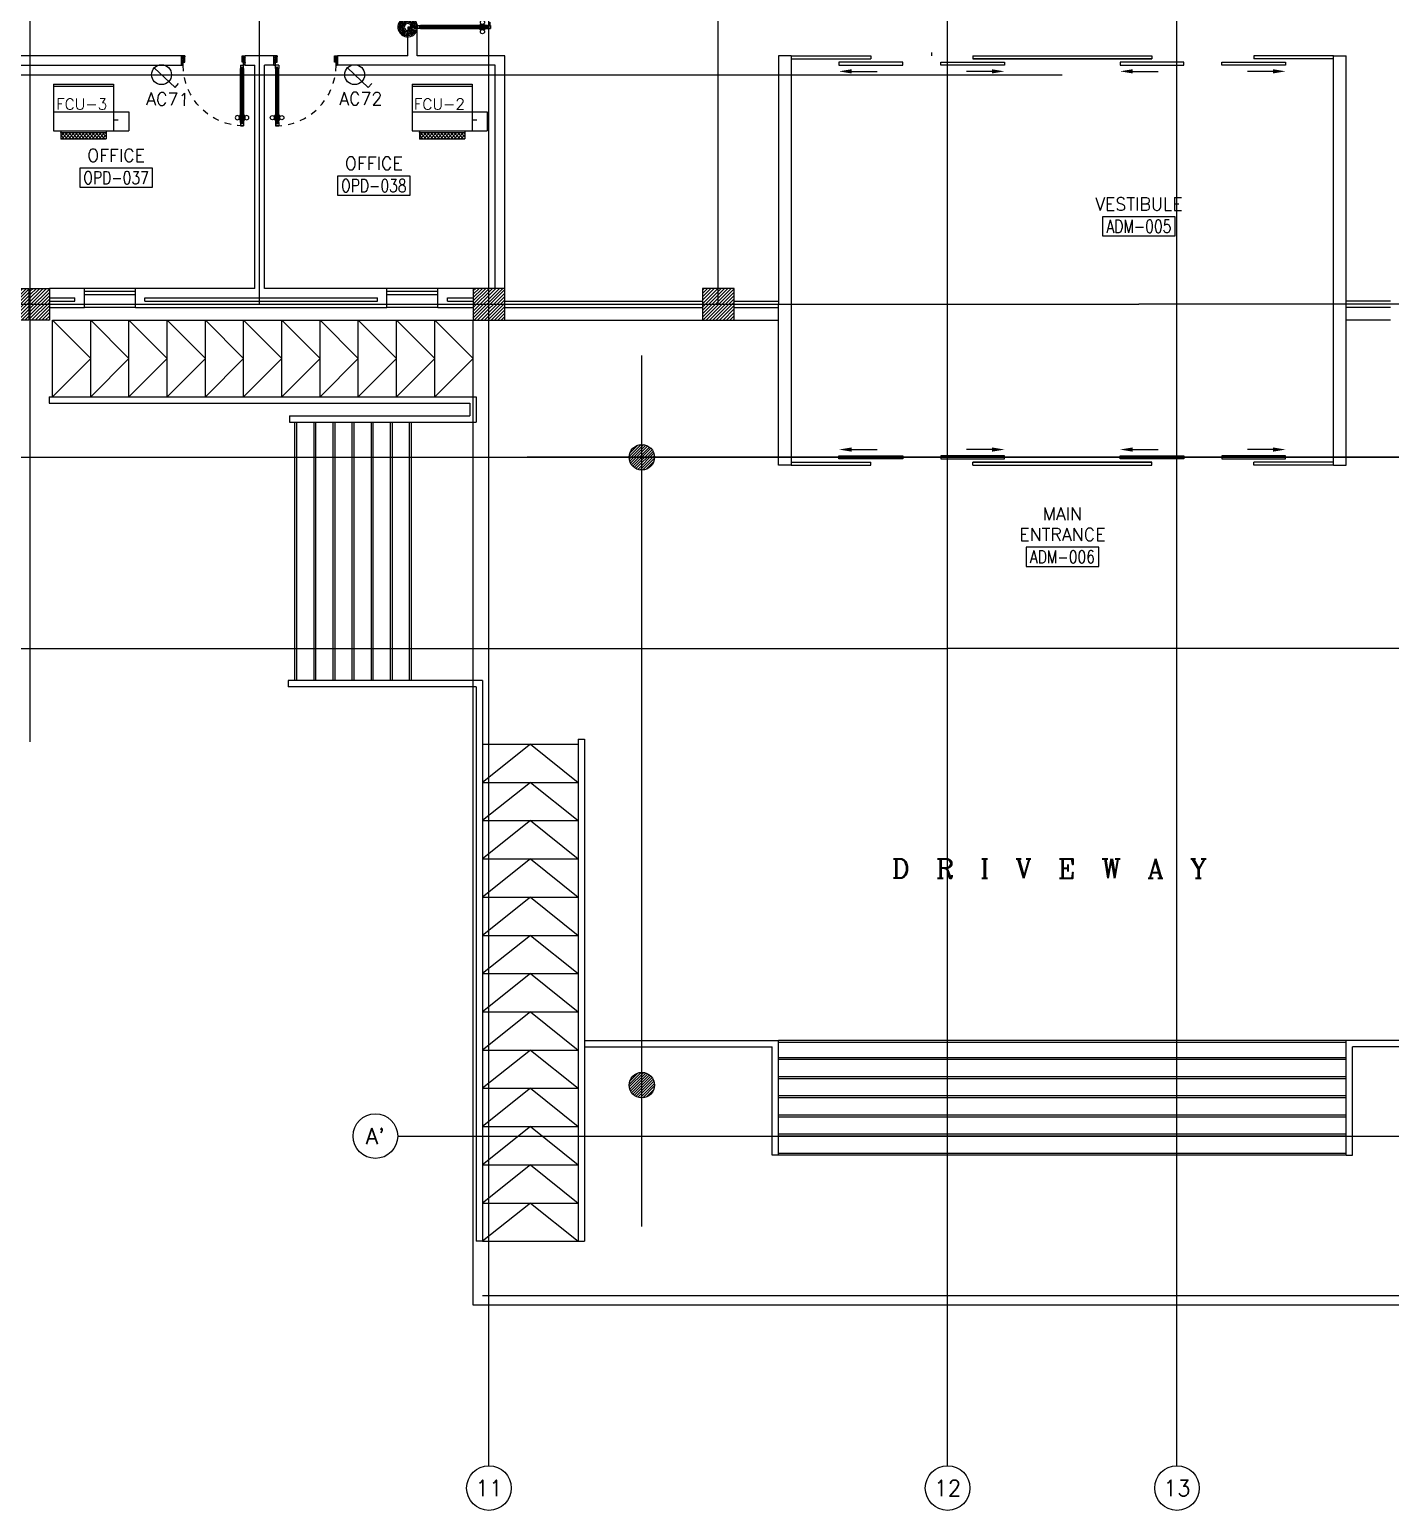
# Model space of a CAD drawing. Extents: x 417819.9 to 417911.9, y 43448 to 43539.2.
# Drawn here: x 417873.49 to 417894.85, y 43447.95 to 43471.18 of the extents above; entities that cross this region are included whole.
import ezdxf
from ezdxf.enums import TextEntityAlignment as Align

# ---------------------------------------------------------------- set-up
doc = ezdxf.new("R2010")
doc.units = 0
doc.header["$MEASUREMENT"] = 0
doc.linetypes.add('HIDDEN', pattern=[0.375, 0.25, -0.125])
doc.layers.get('0').update_dxf_attribs({"color": 11, "linetype": 'CONTINUOUS'})
for name, color, linetype in [('AX-CR', 11, 'CONTINUOUS'), ('AX-TXT', 11, 'CONTINUOUS'), ('COL', 11, 'CONTINUOUS'), ('DOOR', 11, 'CONTINUOUS'), ('E-SOCKETS', 4, 'CONTINUOUS'), ('FCU', 6, 'CONTINUOUS'), ('HAT', 11, 'CONTINUOUS'), ('RM-BOX', 11, 'CONTINUOUS'), ('RM-NAME', 11, 'CONTINUOUS'), ('RM-NO', 11, 'CONTINUOUS'), ('SCD', 2, 'CONTINUOUS'), ('SHAFT', 11, 'CONTINUOUS')]:
    doc.layers.add(name, color=color, linetype=linetype)
doc.styles.add('ROMANC', font='romanc', dxfattribs={"height": 0.1})
doc.styles.add('ROMANS', font='ROMANS.shx', dxfattribs={"width": 0.6})

# ---------------------------------------------------------------- blocks, each defined once
blk = doc.blocks.new('COL50')
at = {"layer": 'COL'}
blk.add_lwpolyline([(-250, 250), (-250, -250), (250, -250), (250, 250)], close=True, dxfattribs=at)
blk = doc.blocks.new('*X59')
at = {"color": 0}
for p, q in [((193089, 10708), (193542, 11161)), ((193089, 10761), (193488, 11161)), ((193089, 10814), (193435, 11161)), ((193089, 10867), (193382, 11161)), ((193089, 10920), (193329, 11161)), ((193089, 10973), (193276, 11161)), ((193089, 11026), (193223, 11161)), ((193089, 11079), (193170, 11161)), ((193089, 11132), (193117, 11161)), ((193095, 10661), (193589, 11155)), ((193148, 10661), (193589, 11102)), ((193201, 10661), (193589, 11049)), ((193254, 10661), (193589, 10996)), ((193307, 10661), (193589, 10943)), ((193360, 10661), (193589, 10890)), ((193413, 10661), (193589, 10837)), ((193466, 10661), (193589, 10784)), ((193519, 10661), (193589, 10731)), ((193572, 10661), (193589, 10678))]:
    blk.add_line(p, q, dxfattribs=at)
blk = doc.blocks.new('RM1')
at = {"layer": 'RM-BOX'}
blk.add_lwpolyline([(570, -200), (-570, -200), (-570, -500), (570, -500)], close=True, dxfattribs=at)
at = {"layer": 'RM-NAME', "style": 'ROMANS'}
for tag, p in [('ROOMNAME1', (0, 324)), ('ROOMNAME2', (0, 0))]:
    blk.add_attdef(tag, text='', height=200, dxfattribs=at).set_placement(p, align=Align.MIDDLE)
at = {"layer": 'RM-NO', "style": 'ROMANS', "width": 0.8}
blk.add_attdef('ROOMNO', text='', height=200, dxfattribs=at).set_placement((0, -350), align=Align.MIDDLE)
blk = doc.blocks.new('*X125')
at = {"color": 0}
for p, q in [((73379, 10694), (73846, 11161)), ((73379, 10747), (73793, 11161)), ((73379, 10800), (73740, 11161)), ((73379, 10853), (73687, 11161)), ((73379, 10906), (73634, 11161)), ((73379, 10959), (73581, 11161)), ((73379, 11012), (73528, 11161)), ((73379, 11065), (73475, 11161)), ((73379, 11118), (73422, 11161)), ((73399, 10661), (73879, 11141)), ((73452, 10661), (73879, 11088)), ((73505, 10661), (73879, 11035)), ((73558, 10661), (73879, 10982)), ((73611, 10661), (73879, 10929)), ((73664, 10661), (73879, 10876)), ((73717, 10661), (73879, 10823)), ((73770, 10661), (73879, 10770)), ((73823, 10661), (73879, 10717)), ((73876, 10661), (73879, 10664))]:
    blk.add_line(p, q, dxfattribs=at)
blk = doc.blocks.new('DOOR100')
at = {"layer": 'DOOR', "color": 7, "linetype": 'ByBlock'}
for p, q in [((-91, 1205), (-91, 1140)), ((-82, 1205), (-91, 1205)), ((-82, 1128), (-82, 1218)), ((-75, 1218), (-82, 1218)), ((-82, 1205), (-82, 1140)), ((-75, 1250), (-75, 1300)), ((-75, 1300), (-25, 1300)), ((-25, 1300), (-75, 1300)), ((-58, 1250), (-75, 1250)), ((-58, 1250), (-58, 1270)), ((-42, 1270), (-58, 1270)), ((-42, 1250), (-42, 1270)), ((-25, 1250), (-42, 1250)), ((-25, 1250), (-25, 1300)), ((-25, 1218), (-18, 1218)), ((-18, 1128), (-18, 1218)), ((-18, 1205), (-18, 1140)), ((-18, 1205), (-9, 1205)), ((-9, 1205), (-9, 1140)), ((-82, 1140), (-91, 1140)), ((-75, 1128), (-82, 1128)), ((-25, 1128), (-18, 1128)), ((-18, 1140), (-9, 1140)), ((-1200, 0), (-1200, 150)), ((-1200, 150), (-1175, 150)), ((-1200, 150), (-1200, 0)), ((-1150, 0), (-1200, 114)), ((-1150, 0), (-1200, 40)), ((-1150, 0), (-1200, 0)), ((-1175, 150), (-1175, 100)), ((-1175, 100), (-1150, 100)), ((-1150, 0), (-1163, 100)), ((-1150, 100), (-1150, 0)), ((-75, 200), (-58, 200)), ((-75, 150), (-75, 200)), ((-75, 150), (-25, 150)), ((-58, 200), (-58, 180)), ((-58, 180), (-42, 180)), ((-50, 0), (0, 114)), ((-50, 100), (-50, 0)), ((-50, 0), (-37, 100)), ((-25, 100), (-50, 100)), ((-50, 0), (0, 40)), ((-50, 0), (0, 0)), ((-42, 200), (-25, 200)), ((-42, 180), (-42, 200)), ((-25, 200), (-25, 150)), ((0, 150), (-25, 150)), ((-25, 150), (-25, 100)), ((0, 0), (0, 150)), ((0, 150), (0, 0))]:
    blk.add_line(p, q, dxfattribs=at)
at = {"layer": 'DOOR', "linetype": 'ByBlock'}
for p, q in [((-75, 1250), (-75, 200)), ((-58, 200), (-58, 1250)), ((-42, 200), (-42, 1250)), ((-25, 200), (-25, 1250))]:
    blk.add_line(p, q, dxfattribs=at)
at = {"layer": 'DOOR', "color": 7, "linetype": 'ByBlock'}
for centre in [(-124, 1173), (24, 1173)]:
    blk.add_circle(centre, 32.4, dxfattribs=at)
at = {"layer": 'DOOR', "linetype": 'HIDDEN', "ltscale": 0.5}
blk.add_arc((-25, 150), 1150, 90, 180, dxfattribs=at)
at = {"layer": 'DOOR', "color": 7, "linetype": 'ByBlock'}
for centre, radius, start, end in [((-1150, 0), 154, 103.7142, 108.8947), ((-1150, 0), 134, 100.72, 111.8402), ((-1150, 0), 94.4, 90, 121.9818), ((-1150, 0), 74.4, 90, 132.2236), ((-1150, 0), 54.4, 90, 156.7926), ((-1150, 0), 34.4, 90, 180), ((-1150, 0), 14.4, 90, 180), ((-50, 0), 94.4, 58.0182, 90), ((-50, 0), 74.4, 47.7764, 90), ((-50, 0), 54.4, 23.2074, 90), ((-50, 0), 34.4, 0, 90), ((-50, 0), 14.4, 0, 90), ((-50, 0), 134, 68.1598, 79.28), ((-50, 0), 114, 64.0838, 77.3774), ((-50, 0), 154, 71.1053, 76.2858)]:
    blk.add_arc(centre, radius, start, end, dxfattribs=at)
blk = doc.blocks.new('A$C49F1192B')
at = {"layer": 'DOOR', "color": 0, "linetype": 'ByBlock', "xscale": -1, "rotation": 270}
blk.add_blockref('DOOR100', (0, 1200), dxfattribs=at)
blk = doc.blocks.new('AXU')
at = {"layer": 'AX-CR'}
blk.add_circle((0, 350), 350, dxfattribs=at)
at = {"layer": 'AX-TXT', "style": 'ROMANS'}
blk.add_attdef('AX', text='', height=250, dxfattribs=at).set_placement((0, 350), align=Align.MIDDLE)
blk = doc.blocks.new('AXL')
at = {"layer": 'AX-CR'}
blk.add_circle((-350, 0), 350, dxfattribs=at)
at = {"layer": 'AX-TXT', "style": 'ROMANS'}
blk.add_attdef('AX', text='', height=250, dxfattribs=at).set_placement((-350, 0), align=Align.MIDDLE)
blk = doc.blocks.new('C-300')
at = {"layer": 'HAT', "linetype": 'ByBlock', "ltscale": 0.3}
h = blk.add_hatch(dxfattribs=at)
h.set_pattern_fill('ANSI31', color=8, scale=300, style=0)
h.set_pattern_definition([(45, (-258496.182, -82361.005), (-26.5165043, 26.5165043), [])])
h.paths.add_polyline_path([(300, 500), (0, 500), (0, 250), (300, 250)])
h.paths.add_polyline_path([(300, 250), (0, 250), (0, 0), (300, 0)])
at = {"layer": 'COL'}
blk.add_lwpolyline([(0, 500), (300, 500), (300, 0), (0, 0)], close=True, dxfattribs=at)
blk = doc.blocks.new('C-300A')
at = {"layer": 'SHAFT', "color": 6, "linetype": 'ByBlock', "ltscale": 0.3}
for p in [(-300, 0), (20, 0)]:
    blk.add_blockref('C-300', p, dxfattribs=at)
blk = doc.blocks.new('DOOR1000')
at = {"layer": 'DOOR', "color": 7, "linetype": 'ByBlock'}
for p, q in [((-150, 0), (0, 0)), ((-150, 0), (-150, -25)), ((0, -50), (-114, 0)), ((0, -50), (-40, 0)), ((0, -50), (0, 0)), ((-1100, -25), (-1100, -75)), ((-1100, -75), (-1100, -25)), ((-1050, -25), (-1100, -25)), ((-1050, -75), (-1100, -75)), ((-1070, -42), (-1070, -58)), ((-1050, -42), (-1070, -42)), ((-1050, -58), (-1070, -58)), ((-1050, -25), (-1050, -42)), ((-1050, -58), (-1050, -75)), ((-1018, -25), (-1018, -18)), ((-928, -18), (-1018, -18)), ((-1018, -75), (-1018, -82)), ((-928, -82), (-1018, -82)), ((-1005, -18), (-1005, -9)), ((-1005, -9), (-940, -9)), ((-1005, -18), (-940, -18)), ((-1005, -82), (-1005, -91)), ((-1005, -82), (-940, -82)), ((-1005, -91), (-940, -91)), ((-940, -18), (-940, -9)), ((-940, -82), (-940, -91)), ((-928, -25), (-928, -18)), ((-928, -75), (-928, -82)), ((-200, -25), (-150, -25)), ((-200, -42), (-200, -25)), ((-180, -42), (-200, -42)), ((-200, -58), (-180, -58)), ((-200, -75), (-200, -58)), ((-150, -75), (-200, -75)), ((-180, -58), (-180, -42)), ((-150, -25), (-100, -25)), ((-150, -75), (-150, -25)), ((-100, -25), (-100, -50)), ((0, -50), (-100, -37)), ((-100, -50), (0, -50)), ((-150, -975), (-100, -975)), ((-150, -1000), (-150, -975)), ((-150, -1000), (0, -1000)), ((0, -1000), (-150, -1000)), ((0, -950), (-114, -1000)), ((-100, -975), (-100, -950)), ((0, -950), (-100, -963)), ((-100, -950), (0, -950)), ((0, -950), (-40, -1000)), ((0, -950), (0, -1000))]:
    blk.add_line(p, q, dxfattribs=at)
at = {"layer": 'DOOR', "linetype": 'ByBlock'}
for p, q in [((-200, -25), (-1050, -25)), ((-200, -42), (-1050, -42)), ((-200, -58), (-1050, -58)), ((-1050, -75), (-200, -75))]:
    blk.add_line(p, q, dxfattribs=at)
at = {"layer": 'DOOR', "color": 7, "linetype": 'ByBlock'}
for centre in [(-973, 24), (-973, -124)]:
    blk.add_circle(centre, 32.4, dxfattribs=at)
for centre, radius, start, end in [((0, -50), 154, 161.1053, 166.2858), ((0, -50), 94.4, 148.0182, 180), ((0, -50), 134, 158.1598, 169.28), ((0, -50), 114, 154.0838, 167.3774), ((0, -50), 74.4, 137.7764, 180), ((0, -50), 54.4, 113.2074, 180), ((0, -50), 34.4, 90, 180), ((0, -50), 14.4, 90, 180), ((0, -950), 154, 193.7142, 198.8947), ((0, -950), 134, 190.72, 201.8402), ((0, -950), 94.4, 180, 211.9818), ((0, -950), 74.4, 180, 222.2236), ((0, -950), 54.4, 180, 246.7926), ((0, -950), 34.4, 180, 270), ((0, -950), 14.4, 180, 270)]:
    blk.add_arc(centre, radius, start, end, dxfattribs=at)
at = {"layer": 'DOOR', "linetype": 'HIDDEN', "ltscale": 0.5}
blk.add_arc((-150, -25), 950, 180, 270, dxfattribs=at)
blk = doc.blocks.new('*X198')
at = {"color": 0}
for p, q in [((23912, -1650), (23966, -1596)), ((23912, -1597), (23913, -1596)), ((23919, -1696), (24019, -1596)), ((24023, -1696), (23923, -1596)), ((23972, -1696), (24072, -1596)), ((24076, -1696), (23976, -1596)), ((24025, -1696), (24125, -1596)), ((24129, -1696), (24029, -1596)), ((24078, -1696), (24178, -1596)), ((24182, -1696), (24082, -1596)), ((24131, -1696), (24231, -1596)), ((24235, -1696), (24135, -1596)), ((24184, -1696), (24284, -1596)), ((24288, -1696), (24188, -1596)), ((24237, -1696), (24337, -1596)), ((24341, -1696), (24241, -1596)), ((24290, -1696), (24390, -1596)), ((24394, -1696), (24294, -1596)), ((24343, -1696), (24443, -1596)), ((24447, -1696), (24347, -1596)), ((24396, -1696), (24496, -1596)), ((24500, -1696), (24400, -1596)), ((24449, -1696), (24549, -1596)), ((24553, -1696), (24453, -1596)), ((24502, -1696), (24602, -1596)), ((24606, -1696), (24506, -1596)), ((24624, -1660), (24559, -1596)), ((24624, -1607), (24612, -1596)), ((23970, -1696), (23912, -1638)), ((23917, -1696), (23912, -1691)), ((24555, -1696), (24624, -1628)), ((24608, -1696), (24624, -1681))]:
    blk.add_line(p, q, dxfattribs=at)
blk = doc.blocks.new('WAP12')
at = {"color": 6}
for p, q in [((-559, 529), (381, 529)), ((-559, 529), (-559, -208)), ((381, 529), (381, -208)), ((-559, 92), (381, 92)), ((-559, -208), (381, -208))]:
    blk.add_line(p, q, dxfattribs=at)
at = {"color": 2}
for p, q in [((-559, 497), (381, 497)), ((381, 92), (619, 92)), ((619, 92), (619, -208)), ((-445, -208), (-445, -333)), ((267, -208), (267, -333)), ((381, -208), (619, -208)), ((-445, -233), (267, -233)), ((-445, -333), (267, -333))]:
    blk.add_line(p, q, dxfattribs=at)
at = {"color": 7}
blk.add_line((381, -34), (455, -34), dxfattribs=at)
at = {"color": 2}
blk.add_blockref('*X198', (-24357, 1362), dxfattribs=at)

msp = doc.modelspace()

# ---------------------------------------------------------------- hatches: boundary and pattern name
at = {"layer": 'RM-NAME'}
h = msp.add_hatch(dxfattribs=at)
h.set_pattern_fill('ANSI31', color=256, scale=0.24, style=0)
h.set_pattern_definition([(45, (417834.10438, 43429.566767), (-0.021213203, 0.021213203), [])])
h.paths.add_polyline_path([(417882.8966, 43464.4743), (417883.0966, 43464.4743), (417883.0966, 43464.6743, 0.4142136)])
h.paths.add_polyline_path([(417883.0966, 43464.6743), (417883.0966, 43464.4743), (417883.2966, 43464.4743, 0.4142136)])
h.paths.add_polyline_path([(417883.2966, 43464.4743), (417883.0966, 43464.4743), (417883.0966, 43464.2743, 0.4142136)])
h.paths.add_polyline_path([(417883.0966, 43464.4743), (417882.8966, 43464.4743, 0.4142136), (417883.0966, 43464.2743)])
h = msp.add_hatch(dxfattribs=at)
h.set_pattern_fill('ANSI31', color=256, scale=0.24, style=0)
h.set_pattern_definition([(45, (417834.10438, 43419.716767), (-0.021213203, 0.021213203), [])])
h.paths.add_polyline_path([(417882.8966, 43454.6243), (417883.0966, 43454.6243), (417883.0966, 43454.8243, 0.4142136)])
h.paths.add_polyline_path([(417883.0966, 43454.8243), (417883.0966, 43454.6243), (417883.2966, 43454.6243, 0.4142136)])
h.paths.add_polyline_path([(417883.2966, 43454.6243), (417883.0966, 43454.6243), (417883.0966, 43454.4243, 0.4142136)])
h.paths.add_polyline_path([(417883.0966, 43454.6243), (417882.8966, 43454.6243, 0.4142136), (417883.0966, 43454.4243)])

# ---------------------------------------------------------------- linework, layer by layer
at = {"layer": 'E-SOCKETS'}
for p, q in [((417875.4427, 43470.5828), (417875.7706, 43470.2776)), ((417878.4745, 43470.5827), (417878.8023, 43470.2775)), ((417875.7706, 43470.2776), (417875.8251, 43470.3361)), ((417878.8023, 43470.2775), (417878.8568, 43470.336))]:
    msp.add_line(p, q, dxfattribs=at)
for centre in [(417875.5571, 43470.4763), (417878.5888, 43470.4762)]:
    msp.add_circle(centre, 0.1562, dxfattribs=at)
at = {"layer": 'RM-NAME'}
for p, q in [((417880.6966, 43448.6529), (417880.6966, 43538.4875)), ((417887.8966, 43448.6529), (417887.8966, 43538.4875)), ((417891.4966, 43448.6529), (417891.4966, 43538.4875)), ((417873.4966, 43460.01), (417873.4966, 43538.1375)), ((417877.0966, 43466.8743), (417877.0966, 43525.6943)), ((417884.2966, 43466.8743), (417884.2966, 43525.4443)), ((417879.4216, 43470.7743), (417879.4216, 43471.1743)), ((417879.5716, 43471.1743), (417879.4216, 43471.1743)), ((417879.5716, 43470.7743), (417879.5716, 43471.1743)), ((417875.8716, 43470.7743), (417873.3266, 43470.7743)), ((417875.8716, 43470.6243), (417875.8716, 43470.7743)), ((417877.3216, 43470.7743), (417876.8716, 43470.7743)), ((417876.8716, 43470.6243), (417876.8716, 43470.7743)), ((417877.3216, 43470.6243), (417877.3216, 43470.7743)), ((417879.4216, 43470.7743), (417878.3216, 43470.7743)), ((417878.3216, 43470.6243), (417878.3216, 43470.7743)), ((417880.9466, 43470.7743), (417879.5716, 43470.7743)), ((417880.9466, 43467.1243), (417880.9466, 43470.7743)), ((417885.2409, 43470.7743), (417885.2409, 43466.8743)), ((417885.4409, 43470.7743), (417885.2409, 43470.7743)), ((417885.4409, 43470.7743), (417885.4409, 43464.3493)), ((417885.4409, 43470.7743), (417886.6909, 43470.7743)), ((417885.4409, 43470.7243), (417886.6909, 43470.7243)), ((417885.6466, 43470.7743), (417886.2695, 43470.7743)), ((417886.6909, 43470.7743), (417886.6909, 43470.7243)), ((417887.6466, 43470.7743), (417887.6466, 43470.8243)), ((417888.2909, 43470.7743), (417891.1023, 43470.7743)), ((417888.2909, 43470.7743), (417888.2909, 43470.7243)), ((417888.2909, 43470.7243), (417891.1023, 43470.7243)), ((417891.1023, 43470.7743), (417891.1023, 43470.7243)), ((417892.7023, 43470.7743), (417892.7023, 43470.7243)), ((417893.9523, 43470.7743), (417892.7023, 43470.7743)), ((417893.9523, 43470.7243), (417892.7023, 43470.7243)), ((417893.9523, 43464.3493), (417893.9523, 43470.7743)), ((417893.9523, 43470.7743), (417894.1523, 43470.7743)), ((417894.1523, 43464.3493), (417894.1523, 43470.7743)), ((417831.4566, 43470.4743), (417889.6966, 43470.4743)), ((417872.3516, 43470.6243), (417875.8716, 43470.6243)), ((417876.8716, 43470.6243), (417877.0216, 43470.6243)), ((417877.0216, 43467.1243), (417877.0216, 43470.6243)), ((417877.1716, 43467.1243), (417877.1716, 43470.6243)), ((417877.3216, 43470.6243), (417877.1716, 43470.6243)), ((417880.7966, 43470.6243), (417878.3216, 43470.6243)), ((417880.7966, 43467.1243), (417880.7966, 43470.6243)), ((417886.3909, 43470.5285), (417886.7909, 43470.5285)), ((417886.3909, 43470.5285), (417886.7909, 43470.5285)), ((417888.5909, 43470.5285), (417888.1909, 43470.5285)), ((417888.5909, 43470.5285), (417888.1909, 43470.5285)), ((417890.8023, 43470.5285), (417891.2023, 43470.5285)), ((417890.8023, 43470.5285), (417891.2023, 43470.5285)), ((417893.0023, 43470.5285), (417892.6023, 43470.5285)), ((417893.0023, 43470.5285), (417892.6023, 43470.5285)), ((417874.3466, 43467.1243), (417873.7966, 43467.1243)), ((417873.7966, 43466.9743), (417874.1966, 43466.9743)), ((417874.1966, 43466.9243), (417874.1966, 43466.9743)), ((417875.1466, 43467.1243), (417874.3466, 43467.1243)), ((417874.3466, 43466.8243), (417874.3466, 43467.1243)), ((417875.1466, 43467.0743), (417874.3466, 43467.0743)), ((417875.1466, 43467.0243), (417874.3466, 43467.0243)), ((417875.1466, 43466.8243), (417875.1466, 43467.1243)), ((417877.0216, 43467.1243), (417875.1466, 43467.1243)), ((417875.2966, 43466.9743), (417878.9466, 43466.9743)), ((417875.2966, 43466.9243), (417875.2966, 43466.9743)), ((417879.0966, 43467.1243), (417877.1716, 43467.1243)), ((417878.9466, 43466.9243), (417878.9466, 43466.9743)), ((417879.0966, 43466.8243), (417879.0966, 43467.1243)), ((417879.8966, 43467.1243), (417879.0966, 43467.1243)), ((417879.8966, 43467.0743), (417879.0966, 43467.0743)), ((417879.8966, 43467.0243), (417879.0966, 43467.0243)), ((417880.9466, 43467.1243), (417879.8966, 43467.1243)), ((417879.8966, 43466.8243), (417879.8966, 43467.1243)), ((417880.0466, 43466.9243), (417880.0466, 43466.9743)), ((417880.0466, 43466.9743), (417880.4466, 43466.9743)), ((417820.6052, 43466.8743), (417890.8966, 43466.8743)), ((417873.7966, 43466.9243), (417874.1966, 43466.9243)), ((417873.7966, 43466.8243), (417874.3466, 43466.8243)), ((417875.1466, 43466.8243), (417874.3466, 43466.8243)), ((417875.1466, 43466.8243), (417879.0966, 43466.8243)), ((417875.2966, 43466.9243), (417878.9466, 43466.9243)), ((417879.8966, 43466.8243), (417879.0966, 43466.8243)), ((417879.8966, 43466.8243), (417880.4466, 43466.8243)), ((417880.0466, 43466.9243), (417880.4466, 43466.9243)), ((417880.9466, 43466.9243), (417884.0466, 43466.9243)), ((417880.9466, 43466.8743), (417884.0466, 43466.8743)), ((417880.9466, 43466.8243), (417884.0466, 43466.8243)), ((417884.5466, 43466.9243), (417885.2409, 43466.9243)), ((417884.5466, 43466.8743), (417885.2409, 43466.8743)), ((417884.5466, 43466.8243), (417885.2409, 43466.8243)), ((417885.2409, 43464.3493), (417885.2409, 43466.8743)), ((417911.2163, 43466.8743), (417890.8966, 43466.8743)), ((417894.8466, 43466.9243), (417894.1523, 43466.9243)), ((417894.8466, 43466.8743), (417894.1523, 43466.8743)), ((417894.8466, 43466.8243), (417894.1523, 43466.8243)), ((417873.8466, 43465.4243), (417873.8466, 43466.6243)), ((417874.4466, 43466.0243), (417873.8466, 43466.6243)), ((417873.8466, 43466.6243), (417880.4466, 43466.6243)), ((417874.4466, 43465.4243), (417874.4466, 43466.6243)), ((417875.0466, 43466.0243), (417874.4466, 43466.6243)), ((417875.0466, 43465.4243), (417875.0466, 43466.6243)), ((417875.6466, 43466.0243), (417875.0466, 43466.6243)), ((417875.6466, 43465.4243), (417875.6466, 43466.6243)), ((417876.2466, 43466.0243), (417875.6466, 43466.6243)), ((417876.2466, 43465.4243), (417876.2466, 43466.6243)), ((417876.8466, 43466.0243), (417876.2466, 43466.6243)), ((417876.8466, 43465.4243), (417876.8466, 43466.6243)), ((417877.4466, 43466.0243), (417876.8466, 43466.6243)), ((417877.4466, 43465.4243), (417877.4466, 43466.6243)), ((417878.0466, 43466.0243), (417877.4466, 43466.6243)), ((417878.0466, 43465.4243), (417878.0466, 43466.6243)), ((417878.6466, 43466.0243), (417878.0466, 43466.6243)), ((417878.6466, 43465.4243), (417878.6466, 43466.6243)), ((417879.2466, 43466.0243), (417878.6466, 43466.6243)), ((417879.2466, 43465.4243), (417879.2466, 43466.6243)), ((417879.8466, 43466.0243), (417879.2466, 43466.6243)), ((417879.8466, 43465.4243), (417879.8466, 43466.6243)), ((417880.4466, 43466.0243), (417879.8466, 43466.6243)), ((417880.4466, 43451.1743), (417880.4466, 43466.6243)), ((417880.9466, 43466.6243), (417884.0466, 43466.6243)), ((417884.5466, 43466.6243), (417885.2409, 43466.6243)), ((417894.8466, 43466.6243), (417894.1523, 43466.6243)), ((417874.4466, 43466.0243), (417873.8466, 43465.4243)), ((417875.0466, 43466.0243), (417874.4466, 43465.4243)), ((417875.6466, 43466.0243), (417875.0466, 43465.4243)), ((417876.2466, 43466.0243), (417875.6466, 43465.4243)), ((417876.8466, 43466.0243), (417876.2466, 43465.4243)), ((417877.4466, 43466.0243), (417876.8466, 43465.4243)), ((417878.0466, 43466.0243), (417877.4466, 43465.4243)), ((417878.6466, 43466.0243), (417878.0466, 43465.4243)), ((417879.2466, 43466.0243), (417878.6466, 43465.4243)), ((417879.8466, 43466.0243), (417879.2466, 43465.4243)), ((417880.4466, 43466.0243), (417879.8466, 43465.4243)), ((417883.0966, 43452.4071), (417883.0966, 43466.069)), ((417873.7928, 43465.4243), (417880.4966, 43465.4243)), ((417873.7928, 43465.4243), (417873.7928, 43465.3243)), ((417880.3966, 43465.4243), (417880.3966, 43465.4243)), ((417880.4966, 43465.4243), (417880.4966, 43465.0243)), ((417873.7928, 43465.3243), (417880.3966, 43465.3243)), ((417877.5648, 43465.1243), (417880.3966, 43465.1243)), ((417877.5648, 43465.1243), (417877.5648, 43465.0243)), ((417880.3966, 43465.3243), (417880.3966, 43465.1243)), ((417877.5648, 43465.0243), (417880.4966, 43465.0243)), ((417877.6466, 43465.0243), (417877.6466, 43460.9743)), ((417877.6766, 43465.0243), (417877.6766, 43460.9743)), ((417877.9466, 43465.0243), (417877.9466, 43460.9743)), ((417877.9766, 43465.0243), (417877.9766, 43460.9743)), ((417878.2466, 43465.0243), (417878.2466, 43460.9743)), ((417878.2766, 43465.0243), (417878.2766, 43460.9743)), ((417878.5466, 43465.0243), (417878.5466, 43460.9743)), ((417878.5766, 43465.0243), (417878.5766, 43460.9743)), ((417878.8466, 43465.0243), (417878.8466, 43460.9743)), ((417878.8766, 43465.0243), (417878.8766, 43460.9743)), ((417879.1466, 43465.0243), (417879.1466, 43460.9743)), ((417879.1766, 43465.0243), (417879.1766, 43460.9743)), ((417879.4466, 43465.0243), (417879.4466, 43460.9743)), ((417879.4766, 43465.0243), (417879.4766, 43460.9743)), ((417820.6052, 43464.4743), (417889.6966, 43464.4743)), ((417820.6052, 43464.4743), (417898.0966, 43464.4743)), ((417911.2163, 43464.4743), (417881.2966, 43464.4743)), ((417885.4409, 43464.3993), (417886.6909, 43464.3993)), ((417886.3909, 43464.5952), (417886.7909, 43464.5952)), ((417886.3909, 43464.5952), (417886.7909, 43464.5952)), ((417886.6909, 43464.3493), (417886.6909, 43464.3993)), ((417888.5909, 43464.5952), (417888.1909, 43464.5952)), ((417888.5909, 43464.5952), (417888.1909, 43464.5952)), ((417888.2909, 43464.3993), (417891.1023, 43464.3993)), ((417888.2909, 43464.3493), (417888.2909, 43464.3993)), ((417911.2163, 43464.4743), (417889.6966, 43464.4743)), ((417890.8023, 43464.5952), (417891.2023, 43464.5952)), ((417890.8023, 43464.5952), (417891.2023, 43464.5952)), ((417891.1023, 43464.3493), (417891.1023, 43464.3993)), ((417893.0023, 43464.5952), (417892.6023, 43464.5952)), ((417893.0023, 43464.5952), (417892.6023, 43464.5952)), ((417892.7023, 43464.3493), (417892.7023, 43464.3993)), ((417893.9523, 43464.3993), (417892.7023, 43464.3993)), ((417885.4409, 43464.3493), (417885.2409, 43464.3493)), ((417885.4409, 43464.3493), (417886.6909, 43464.3493)), ((417888.2909, 43464.3493), (417891.1023, 43464.3493)), ((417893.9523, 43464.3493), (417892.7023, 43464.3493)), ((417893.9523, 43464.3493), (417894.1523, 43464.3493)), ((417820.6052, 43461.4743), (417887.8966, 43461.4743)), ((417820.6052, 43461.4743), (417887.8966, 43461.4743)), ((417911.2163, 43461.4743), (417887.8966, 43461.4743)), ((417911.2163, 43461.4743), (417887.8966, 43461.4743)), ((417880.5966, 43460.9743), (417877.5466, 43460.9743)), ((417877.5466, 43460.9743), (417877.5466, 43460.8743)), ((417880.5966, 43460.9743), (417880.5966, 43452.1743)), ((417880.4966, 43460.8743), (417877.5466, 43460.8743)), ((417880.4966, 43460.8743), (417880.4966, 43452.1743)), ((417882.0966, 43460.0528), (417882.0966, 43452.1743)), ((417882.0966, 43460.0528), (417882.1966, 43460.0528)), ((417882.1966, 43460.0528), (417882.1966, 43452.1743)), ((417880.5966, 43459.9743), (417882.0966, 43459.9743)), ((417881.3466, 43459.9743), (417880.5966, 43459.3743)), ((417881.3466, 43459.9743), (417882.0966, 43459.3743)), ((417880.5966, 43459.3743), (417882.0966, 43459.3743)), ((417881.3466, 43459.3743), (417880.5966, 43458.7743)), ((417881.3466, 43459.3743), (417882.0966, 43458.7743)), ((417880.5966, 43458.7743), (417882.0966, 43458.7743)), ((417881.3466, 43458.7743), (417880.5966, 43458.1743)), ((417881.3466, 43458.7743), (417882.0966, 43458.1743)), ((417880.5966, 43458.1743), (417882.0966, 43458.1743)), ((417881.3466, 43458.1743), (417880.5966, 43457.5743)), ((417881.3466, 43458.1743), (417882.0966, 43457.5743)), ((417880.5966, 43457.5743), (417882.0966, 43457.5743)), ((417881.3466, 43457.5743), (417880.5966, 43456.9743)), ((417881.3466, 43457.5743), (417882.0966, 43456.9743)), ((417880.5966, 43456.9743), (417882.0966, 43456.9743)), ((417881.3466, 43456.9743), (417880.5966, 43456.3743)), ((417881.3466, 43456.9743), (417882.0966, 43456.3743)), ((417880.5966, 43456.3743), (417882.0966, 43456.3743)), ((417881.3466, 43456.3743), (417880.5966, 43455.7743)), ((417881.3466, 43456.3743), (417882.0966, 43455.7743)), ((417880.5966, 43455.7743), (417882.0966, 43455.7743)), ((417881.3466, 43455.7743), (417880.5966, 43455.1743)), ((417881.3466, 43455.7743), (417882.0966, 43455.1743)), ((417880.5966, 43455.1743), (417882.0966, 43455.1743)), ((417881.3466, 43455.1743), (417880.5966, 43454.5743)), ((417881.3466, 43455.1743), (417882.0966, 43454.5743)), ((417882.1966, 43455.3243), (417885.2409, 43455.3243)), ((417882.1966, 43455.2243), (417885.1409, 43455.2243)), ((417885.1409, 43453.5243), (417885.1409, 43455.2243)), ((417885.2409, 43453.5243), (417885.2409, 43455.3243)), ((417894.1523, 43455.3243), (417885.2409, 43455.3243)), ((417894.1523, 43455.2943), (417885.2409, 43455.2943)), ((417894.1523, 43453.5243), (417894.1523, 43455.3243)), ((417897.1966, 43455.3243), (417894.1523, 43455.3243)), ((417897.1966, 43455.2243), (417894.2523, 43455.2243)), ((417894.2523, 43453.5243), (417894.2523, 43455.2243)), ((417894.1523, 43455.0543), (417885.2409, 43455.0543)), ((417894.1523, 43455.0243), (417885.2409, 43455.0243)), ((417894.1523, 43454.7543), (417885.2409, 43454.7543)), ((417894.1523, 43454.7243), (417885.2409, 43454.7243)), ((417880.5966, 43454.5743), (417882.0966, 43454.5743)), ((417881.3466, 43454.5743), (417880.5966, 43453.9743)), ((417881.3466, 43454.5743), (417882.0966, 43453.9743)), ((417894.1523, 43454.4543), (417885.2409, 43454.4543)), ((417894.1523, 43454.4243), (417885.2409, 43454.4243)), ((417880.5966, 43453.9743), (417882.0966, 43453.9743)), ((417881.3466, 43453.9743), (417880.5966, 43453.3743)), ((417881.3466, 43453.9743), (417882.0966, 43453.3743)), ((417894.1523, 43454.1543), (417885.2409, 43454.1543)), ((417894.1523, 43454.1243), (417885.2409, 43454.1243)), ((417879.2641, 43453.8243), (417897.852, 43453.8243)), ((417894.1523, 43453.8543), (417885.2409, 43453.8543)), ((417894.1523, 43453.8243), (417885.2409, 43453.8243)), ((417885.2409, 43453.5243), (417885.1409, 43453.5243)), ((417894.1523, 43453.5543), (417885.2409, 43453.5543)), ((417894.1523, 43453.5243), (417885.2409, 43453.5243)), ((417894.1523, 43453.5243), (417894.2523, 43453.5243)), ((417880.5966, 43453.3743), (417882.0966, 43453.3743)), ((417881.3466, 43453.3743), (417880.5966, 43452.7743)), ((417881.3466, 43453.3743), (417882.0966, 43452.7743)), ((417880.5966, 43452.7743), (417882.0966, 43452.7743)), ((417881.3466, 43452.7743), (417880.5966, 43452.1743)), ((417881.3466, 43452.7743), (417882.0966, 43452.1743)), ((417880.5966, 43452.1743), (417880.4966, 43452.1743)), ((417880.5966, 43452.1743), (417882.0966, 43452.1743)), ((417882.0966, 43452.1743), (417882.1966, 43452.1743)), ((417898.9466, 43451.1743), (417880.4466, 43451.1743)), ((417880.5966, 43451.3243), (417898.7966, 43451.3243))]:
    msp.add_line(p, q, dxfattribs=at)
for points in [[(417886.1909, 43470.6743), (417886.1909, 43470.6243), (417887.1909, 43470.6243), (417887.1909, 43470.6743), (417886.1909, 43470.6743)], [(417886.1909, 43470.6743), (417886.1909, 43470.6243), (417887.1909, 43470.6243), (417887.1909, 43470.6743), (417886.1909, 43470.6743)], [(417888.7909, 43470.6743), (417888.7909, 43470.6243), (417887.7909, 43470.6243), (417887.7909, 43470.6743), (417888.7909, 43470.6743)], [(417888.7909, 43470.6743), (417888.7909, 43470.6243), (417887.7909, 43470.6243), (417887.7909, 43470.6743), (417888.7909, 43470.6743)], [(417888.2909, 43470.7743), (417891.1023, 43470.7743), (417891.1023, 43470.7243), (417888.2909, 43470.7243)], [(417890.6023, 43470.6743), (417890.6023, 43470.6243), (417891.6023, 43470.6243), (417891.6023, 43470.6743), (417890.6023, 43470.6743)], [(417890.6023, 43470.6743), (417890.6023, 43470.6243), (417891.6023, 43470.6243), (417891.6023, 43470.6743), (417890.6023, 43470.6743)], [(417893.2023, 43470.6743), (417893.2023, 43470.6243), (417892.2023, 43470.6243), (417892.2023, 43470.6743), (417893.2023, 43470.6743)], [(417893.2023, 43470.6743), (417893.2023, 43470.6243), (417892.2023, 43470.6243), (417892.2023, 43470.6743), (417893.2023, 43470.6743)], [(417886.1909, 43464.4493), (417886.1909, 43464.4993), (417887.1909, 43464.4993), (417887.1909, 43464.4493), (417886.1909, 43464.4493)], [(417886.1909, 43464.4493), (417886.1909, 43464.4993), (417887.1909, 43464.4993), (417887.1909, 43464.4493), (417886.1909, 43464.4493)], [(417888.7909, 43464.4493), (417888.7909, 43464.4993), (417887.7909, 43464.4993), (417887.7909, 43464.4493), (417888.7909, 43464.4493)], [(417888.7909, 43464.4493), (417888.7909, 43464.4993), (417887.7909, 43464.4993), (417887.7909, 43464.4493), (417888.7909, 43464.4493)], [(417888.2909, 43464.3493), (417891.1023, 43464.3493), (417891.1023, 43464.3993), (417888.2909, 43464.3993)], [(417890.6023, 43464.4493), (417890.6023, 43464.4993), (417891.6023, 43464.4993), (417891.6023, 43464.4493), (417890.6023, 43464.4493)], [(417890.6023, 43464.4493), (417890.6023, 43464.4993), (417891.6023, 43464.4993), (417891.6023, 43464.4493), (417890.6023, 43464.4493)], [(417893.2023, 43464.4493), (417893.2023, 43464.4993), (417892.2023, 43464.4993), (417892.2023, 43464.4493), (417893.2023, 43464.4493)], [(417893.2023, 43464.4493), (417893.2023, 43464.4993), (417892.2023, 43464.4993), (417892.2023, 43464.4493), (417893.2023, 43464.4493)]]:
    msp.add_lwpolyline(points, dxfattribs=at)
for centre in [(417883.0966, 43464.4743), (417883.0966, 43454.6243)]:
    msp.add_circle(centre, 0.2, dxfattribs=at)
for points in [[(417886.3909, 43470.4951), (417886.3909, 43470.5618), (417886.1909, 43470.5285)], [(417886.3909, 43470.4951), (417886.3909, 43470.5618), (417886.1909, 43470.5285)], [(417888.5909, 43470.4951), (417888.5909, 43470.5618), (417888.7909, 43470.5285)], [(417888.5909, 43470.4951), (417888.5909, 43470.5618), (417888.7909, 43470.5285)], [(417890.8023, 43470.4951), (417890.8023, 43470.5618), (417890.6023, 43470.5285)], [(417890.8023, 43470.4951), (417890.8023, 43470.5618), (417890.6023, 43470.5285)], [(417893.0023, 43470.4951), (417893.0023, 43470.5618), (417893.2023, 43470.5285)], [(417893.0023, 43470.4951), (417893.0023, 43470.5618), (417893.2023, 43470.5285)], [(417886.3909, 43464.6285), (417886.3909, 43464.5618), (417886.1909, 43464.5952)], [(417886.3909, 43464.6285), (417886.3909, 43464.5618), (417886.1909, 43464.5952)], [(417888.5909, 43464.6285), (417888.5909, 43464.5618), (417888.7909, 43464.5952)], [(417888.5909, 43464.6285), (417888.5909, 43464.5618), (417888.7909, 43464.5952)], [(417890.8023, 43464.6285), (417890.8023, 43464.5618), (417890.6023, 43464.5952)], [(417890.8023, 43464.6285), (417890.8023, 43464.5618), (417890.6023, 43464.5952)], [(417893.0023, 43464.6285), (417893.0023, 43464.5618), (417893.2023, 43464.5952)], [(417893.0023, 43464.6285), (417893.0023, 43464.5618), (417893.2023, 43464.5952)]]:
    msp.add_solid(points, dxfattribs=at)

# ---------------------------------------------------------------- block references
at = {"layer": 'FCU', "linetype": 'Continuous', "xscale": 0.0009999871253967285, "yscale": 0.001000002026557922, "zscale": 0.001}
for p in [(417874.4229, 43469.8009), (417880.0522, 43469.8009)]:
    msp.add_blockref('WAP12', p, dxfattribs=at)
at = {"layer": 'RM-NAME', "yscale": 0.0009999999892897904, "zscale": 0.001}
for name, p, xscale, rotation in [('A$C49F1192B', (417879.4216, 43472.3743), -0.001000000047497451, 180), ('DOOR1000', (417876.8716, 43470.7743), -0.0009999999892897904, 270), ('DOOR1000', (417877.3216, 43470.7743), 0.0009999999892897904, 90)]:
    msp.add_blockref(name, p, dxfattribs=dict(at, xscale=xscale, rotation=rotation))
at = {"layer": 'RM-NAME', "xscale": 0.001000000047497451, "yscale": 0.0009999999892897904, "zscale": 0.001}
for name, p, values in [('RM1', (417874.8446, 43469.2095), {'ROOMNO': 'OPD-037', 'ROOMNAME2': 'OFFICE'}), ('RM1', (417878.8903, 43469.0856), {'ROOMNO': 'OPD-038', 'ROOMNAME2': 'OFFICE'}), ('RM1', (417890.8983, 43468.4474), {'ROOMNO': 'ADM-005', 'ROOMNAME2': 'VESTIBULE'}), ('RM1', (417889.6983, 43463.2624), {'ROOMNO': 'ADM-006', 'ROOMNAME2': 'ENTRANCE', 'ROOMNAME1': 'MAIN'}), ('RM1', (417889.6983, 43463.2624), {'ROOMNO': 'ADM-006', 'ROOMNAME2': 'ENTRANCE', 'ROOMNAME1': 'MAIN'}), ('AXL', (417879.2641, 43453.8243), {'AX': "A'"}), ('AXU', (417880.6966, 43447.9529), {'AX': '11'}), ('AXU', (417887.8966, 43447.9529), {'AX': '12'}), ('AXU', (417891.4966, 43447.9529), {'AX': '13'})]:
    msp.add_blockref(name, p, dxfattribs=at).add_auto_attribs(values)
for name, p in [('C-300A', (417873.4766, 43466.6243)), ('*X125', (417807.0674, 43455.9633)), ('COL50', (417880.6966, 43466.8743)), ('COL50', (417884.2966, 43466.8743)), ('*X59', (417690.9581, 43455.9633))]:
    msp.add_blockref(name, p, dxfattribs=at)

# ---------------------------------------------------------------- texts
at = {"layer": 'E-SOCKETS', "style": 'ROMANS'}
msp.add_text('AC71', height=0.2, rotation=358.91254, dxfattribs=at).set_placement((417875.3147, 43469.9998))
msp.add_text('AC72', height=0.2, dxfattribs=at).set_placement((417878.3464, 43469.9997))
at = {"layer": 'RM-NAME', "style": 'ROMANC'}
msp.add_text('D  R  I  V  E  W  A  Y', height=0.3, dxfattribs=at).set_placement((417889.4938, 43458.0235), align=Align.MIDDLE)
at = {"layer": 'SCD', "style": 'ROMANS'}
for s, p in [('FCU-3', (417873.9027, 43469.9276)), ('FCU-2', (417879.5174, 43469.9276))]:
    msp.add_text(s, height=0.175, dxfattribs=at).set_placement(p)

doc.saveas('drawing.dxf')
